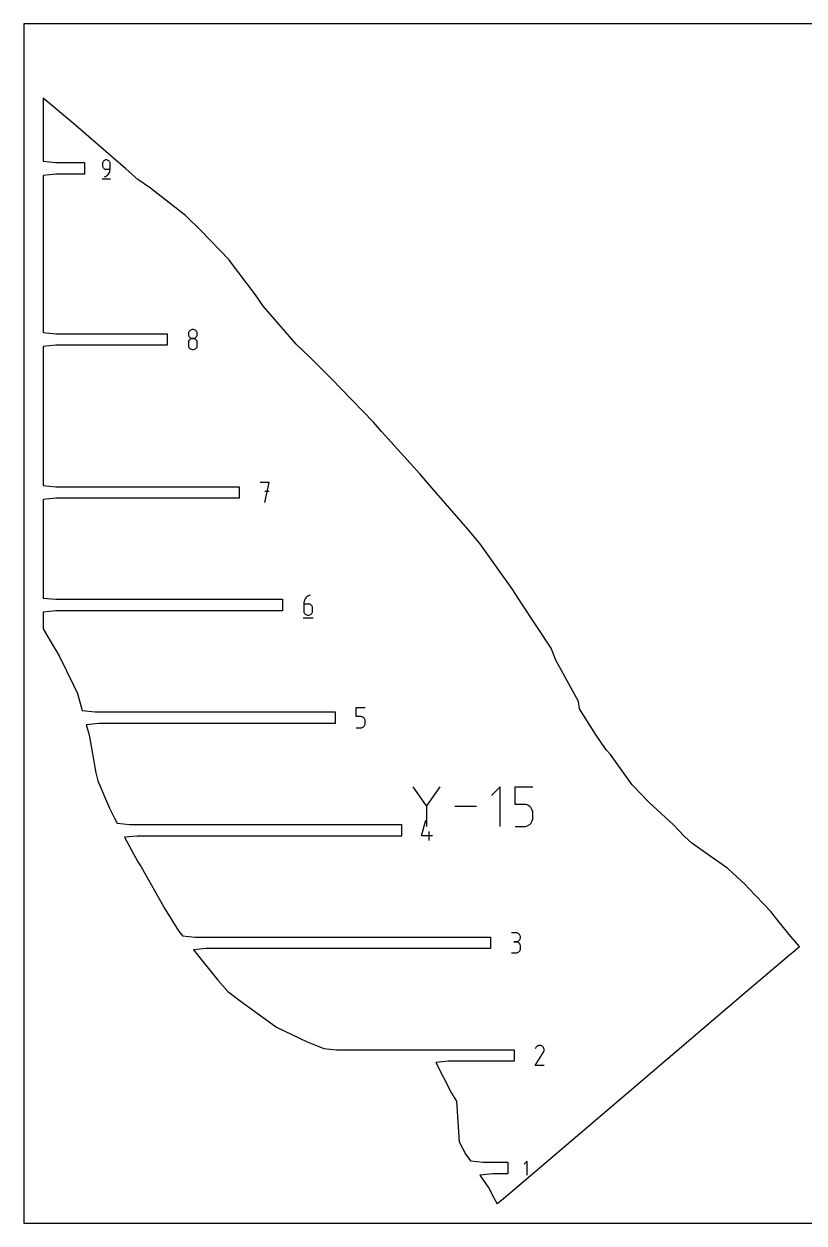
# Model space of a CAD drawing. Extents: x 0 to 480, y 0 to 420.
# Drawn here: x 0 to 273.4, y 0 to 420 of the extents above; entities that cross this region are included whole.
import ezdxf

# ---------------------------------------------------------------- set-up
doc = ezdxf.new("R2010")
doc.units = 0

msp = doc.modelspace()

# ---------------------------------------------------------------- linework, layer by layer
at = {"layer": 'annotation', "color": 1}
for p, q in [((27.55029, 371.328643), (27.528921, 371.090526)), ((27.528921, 371.090526), (27.528921, 370.427792)), ((27.528921, 370.427792), (27.528921, 370.427792)), ((27.528921, 370.427792), (27.55029, 370.189688)), ((27.611885, 371.552814), (27.55029, 371.328643)), ((27.55029, 370.189688), (27.611885, 369.965551)), ((27.709933, 371.759283), (27.611885, 371.552814)), ((27.611885, 369.965551), (27.709933, 369.759132)), ((27.840663, 371.944294), (27.709933, 371.759283)), ((27.709933, 369.759132), (27.840663, 369.57418)), ((28.000302, 372.104089), (27.840663, 371.944294)), ((28.185079, 372.234914), (28.000302, 372.104089)), ((28.391223, 372.33301), (28.185079, 372.234914)), ((28.614961, 372.394623), (28.391223, 372.33301)), ((28.852521, 372.415996), (28.614961, 372.394623)), ((29.090574, 372.394623), (28.852521, 372.415996)), ((28.852521, 372.415996), (28.852521, 372.415996)), ((29.314573, 372.33301), (29.090574, 372.394623)), ((29.520793, 372.234914), (29.314573, 372.33301)), ((29.705509, 372.104089), (29.520793, 372.234914)), ((29.864994, 371.944294), (29.705509, 372.104089)), ((29.995524, 371.759283), (29.864994, 371.944294)), ((30.093372, 371.552814), (29.995524, 371.759283)), ((30.154813, 371.328643), (30.093372, 371.552814)), ((30.176121, 371.090526), (30.154813, 371.328643)), ((30.176121, 369.102696), (30.176121, 371.090526)), ((30.176121, 371.090526), (30.176121, 371.090526)), ((27.363517, 365.710433), (30.343767, 365.710433)), ((27.840663, 369.57418), (28.000302, 369.414446)), ((28.000302, 369.414446), (28.185079, 369.283681)), ((28.185079, 369.283681), (28.391223, 369.185634)), ((28.19016, 366.455495), (28.568671, 366.596547)), ((28.19016, 366.455495), (28.19016, 366.455495)), ((28.391223, 369.185634), (28.614961, 369.124056)), ((28.568671, 366.596547), (28.916097, 366.787204)), ((28.614961, 369.124056), (28.852521, 369.102696)), ((28.852521, 369.102696), (30.176121, 369.102696)), ((28.916097, 366.787204), (29.228847, 367.022608)), ((29.228847, 367.022608), (29.503333, 367.297902)), ((29.503333, 367.297902), (29.735963, 367.608228)), ((29.735963, 367.608228), (29.923147, 367.948728)), ((29.923147, 367.948728), (30.061295, 368.314545)), ((30.061295, 368.314545), (30.146816, 368.70082)), ((30.146816, 368.70082), (30.176121, 369.102696)), ((57.635888, 311.6967), (57.610657, 311.416709)), ((57.610657, 311.416709), (57.610657, 311.416709)), ((57.610657, 311.416709), (57.635902, 311.135403)), ((57.708618, 311.960507), (57.635888, 311.6967)), ((57.635902, 311.135403), (57.708669, 310.870573)), ((57.824403, 312.203656), (57.708618, 311.960507)), ((57.708669, 310.870573), (57.824501, 310.626655)), ((57.978796, 312.421672), (57.824403, 312.203656)), ((58.167354, 312.610081), (57.978796, 312.421672)), ((58.385631, 312.76441), (58.167354, 312.610081)), ((58.629183, 312.880184), (58.385631, 312.76441)), ((58.893563, 312.95293), (58.629183, 312.880184)), ((59.174328, 312.978173), (58.893563, 312.95293)), ((59.455093, 312.95293), (59.174328, 312.978173)), ((59.174328, 312.978173), (59.174328, 312.978173)), ((59.719474, 312.880184), (59.455093, 312.95293)), ((59.963025, 312.76441), (59.719474, 312.880184)), ((60.181302, 312.610081), (59.963025, 312.76441)), ((60.36986, 312.421672), (60.181302, 312.610081)), ((60.524254, 312.203656), (60.36986, 312.421672)), ((60.524155, 310.626655), (60.639987, 310.870573)), ((60.640038, 311.960507), (60.524254, 312.203656)), ((60.639987, 310.870573), (60.712754, 311.135403)), ((60.712768, 311.6967), (60.640038, 311.960507)), ((60.712754, 311.135403), (60.738, 311.416709)), ((60.738, 311.416709), (60.712768, 311.6967)), ((60.738, 311.416709), (60.738, 311.416709)), ((57.635888, 308.566566), (57.610657, 308.285392)), ((57.610657, 308.285392), (57.610657, 307.506426)), ((57.610657, 307.506426), (57.610657, 307.506426)), ((57.610657, 307.506426), (57.635902, 307.225272)), ((57.708618, 308.831294), (57.635888, 308.566566)), ((57.635902, 307.225272), (57.708669, 306.960847)), ((57.824403, 309.075135), (57.708618, 308.831294)), ((57.708669, 306.960847), (57.824501, 306.717517)), ((57.978796, 309.293647), (57.824403, 309.075135)), ((57.824501, 310.626655), (57.978942, 310.408088)), ((57.824501, 306.717517), (57.978942, 306.499646)), ((58.167354, 309.482389), (57.978796, 309.293647)), ((57.978942, 310.408088), (58.167536, 310.219309)), ((58.385631, 309.63692), (58.167354, 309.482389)), ((58.167536, 310.219309), (58.385828, 310.064756)), ((58.629183, 309.752798), (58.385631, 309.63692)), ((58.385828, 310.064756), (58.629361, 309.948866)), ((58.893563, 309.825581), (58.629183, 309.752798)), ((58.629361, 309.948866), (58.89368, 309.876078)), ((59.174328, 309.85083), (58.893563, 309.825581)), ((58.89368, 309.876078), (59.174328, 309.85083)), ((59.174328, 309.85083), (59.454977, 309.876078)), ((59.455093, 309.825596), (59.174328, 309.85083)), ((59.174328, 309.85083), (59.174328, 309.85083)), ((59.174328, 309.85083), (59.174328, 309.85083)), ((59.454977, 309.876078), (59.719295, 309.948866)), ((59.719474, 309.752849), (59.455093, 309.825596)), ((59.719295, 309.948866), (59.962829, 310.064756)), ((59.963025, 309.637018), (59.719474, 309.752849)), ((59.962829, 310.064756), (60.18112, 310.219309)), ((60.181302, 309.482535), (59.963025, 309.637018)), ((60.18112, 310.219309), (60.369714, 310.408088)), ((60.36986, 309.293829), (60.181302, 309.482535)), ((60.369714, 310.408088), (60.524155, 310.626655)), ((60.369714, 306.499646), (60.524155, 306.717517)), ((60.524254, 309.075331), (60.36986, 309.293829)), ((60.524155, 306.717517), (60.639987, 306.960847)), ((60.640038, 308.831472), (60.524254, 309.075331)), ((60.639987, 306.960847), (60.712754, 307.225272)), ((60.712768, 308.566682), (60.640038, 308.831472)), ((60.712754, 307.225272), (60.738, 307.506426)), ((60.738, 308.285392), (60.712768, 308.566682)), ((60.738, 307.506426), (60.738, 308.285392)), ((60.738, 308.285392), (60.738, 308.285392)), ((57.978942, 306.499646), (58.167536, 306.3116)), ((58.167536, 306.3116), (58.385828, 306.157744)), ((58.385828, 306.157744), (58.629361, 306.042442)), ((58.629361, 306.042442), (58.89368, 305.97006)), ((58.89368, 305.97006), (59.174328, 305.944963)), ((59.174328, 305.944963), (59.454977, 305.97006)), ((59.174328, 305.944963), (59.174328, 305.944963)), ((59.454977, 305.97006), (59.719295, 306.042442)), ((59.719295, 306.042442), (59.962829, 306.157744)), ((59.962829, 306.157744), (60.18112, 306.3116)), ((60.18112, 306.3116), (60.369714, 306.499646)), ((85.946347, 259.398041), (82.81503, 259.398041)), ((84.38091, 252.356441), (85.946347, 259.398041)), ((85.946347, 256.262308), (84.38091, 256.262308)), ((98.545289, 218.595166), (98.32402, 218.192187)), ((98.820334, 218.962481), (98.545289, 218.595166)), ((99.144936, 219.28846), (98.820334, 218.962481)), ((99.514874, 219.567434), (99.144936, 219.28846)), ((99.925929, 219.793734), (99.514874, 219.567434)), ((100.373882, 219.961689), (99.925929, 219.793734)), ((100.373882, 219.961689), (100.373882, 219.961689)), ((98.059687, 217.301912), (98.025063, 216.825956)), ((98.025063, 216.825956), (98.025063, 214.485527)), ((99.588734, 216.825956), (98.025063, 216.825956)), ((98.025063, 214.485527), (98.025063, 214.485527)), ((98.025063, 214.485527), (98.050309, 214.204236)), ((98.050309, 214.204236), (98.123075, 213.939446)), ((98.160746, 217.759212), (98.059687, 217.301912)), ((98.32402, 218.192187), (98.160746, 217.759212)), ((99.869964, 216.800858), (99.588734, 216.825956)), ((100.134592, 216.728476), (99.869964, 216.800858)), ((100.378216, 216.613174), (100.134592, 216.728476)), ((100.596435, 216.459318), (100.378216, 216.613174)), ((100.784848, 216.271272), (100.596435, 216.459318)), ((100.939052, 216.053401), (100.784848, 216.271272)), ((101.054648, 215.810071), (100.939052, 216.053401)), ((101.127233, 215.545646), (101.054648, 215.810071)), ((101.054648, 213.939446), (101.127233, 214.204236)), ((101.152406, 215.264492), (101.127233, 215.545646)), ((101.127233, 214.204236), (101.152406, 214.485527)), ((101.152406, 214.485527), (101.152406, 215.264492)), ((101.152406, 215.264492), (101.152406, 215.264492)), ((97.829218, 212.039889), (101.350018, 212.039889)), ((98.123075, 213.939446), (98.238907, 213.695587)), ((98.238907, 213.695587), (98.393348, 213.477089)), ((98.393348, 213.477089), (98.581942, 213.288384)), ((98.581942, 213.288384), (98.800234, 213.1339)), ((98.800234, 213.1339), (99.043767, 213.01807)), ((99.043767, 213.01807), (99.308086, 212.945322)), ((99.308086, 212.945322), (99.588734, 212.920089)), ((99.588734, 212.920089), (99.869964, 212.945322)), ((99.588734, 212.920089), (99.588734, 212.920089)), ((99.869964, 212.945322), (100.134592, 213.01807)), ((100.134592, 213.01807), (100.378216, 213.1339)), ((100.378216, 213.1339), (100.596435, 213.288384)), ((100.596435, 213.288384), (100.784848, 213.477089)), ((100.784848, 213.477089), (100.939052, 213.695587)), ((100.939052, 213.695587), (101.054648, 213.939446)), ((116.432816, 177.389603), (116.432816, 180.525336)), ((116.432816, 180.525336), (119.560158, 180.525336)), ((117.996487, 177.389603), (116.432816, 177.389603)), ((118.277252, 177.364506), (117.996487, 177.389603)), ((118.541632, 177.292124), (118.277252, 177.364506)), ((118.785184, 177.176822), (118.541632, 177.292124)), ((119.003461, 177.022966), (118.785184, 177.176822)), ((119.192019, 176.83492), (119.003461, 177.022966)), ((119.346412, 176.617049), (119.192019, 176.83492)), ((119.462197, 176.373719), (119.346412, 176.617049)), ((116.432816, 173.483736), (117.996487, 173.483736)), ((117.996487, 173.483736), (118.277136, 173.50897)), ((117.996487, 173.483736), (117.996487, 173.483736)), ((118.277136, 173.50897), (118.541454, 173.581717)), ((118.541454, 173.581717), (118.784987, 173.697548)), ((118.784987, 173.697548), (119.003279, 173.852031)), ((119.003279, 173.852031), (119.191873, 174.040737)), ((119.191873, 174.040737), (119.346314, 174.259234)), ((119.346314, 174.259234), (119.462146, 174.503093)), ((119.462146, 174.503093), (119.534913, 174.767883)), ((119.534927, 176.109294), (119.462197, 176.373719)), ((119.534913, 174.767883), (119.560158, 175.049174)), ((119.560158, 175.82814), (119.534927, 176.109294)), ((119.560158, 175.049174), (119.560158, 175.82814)), ((119.560158, 175.82814), (119.560158, 175.82814)), ((141.084409, 146.107255), (136.433368, 152.833295)), ((145.734576, 152.833295), (141.084409, 146.107255)), ((166.916968, 152.832858), (163.817148, 149.732164)), ((166.916968, 138.889354), (166.916968, 152.832858)), ((172.145345, 146.6236), (172.145345, 152.832858)), ((172.145345, 152.832858), (178.337989, 152.832858)), ((141.084409, 146.648521), (141.084409, 138.888916)), ((158.589209, 145.861106), (150.965139, 145.861106)), ((175.241667, 146.6236), (172.145345, 146.6236)), ((175.797626, 146.573903), (175.241667, 146.6236)), ((176.321143, 146.430575), (175.797626, 146.573903)), ((176.803414, 146.202259), (176.321143, 146.430575)), ((177.235637, 145.897599), (176.803414, 146.202259)), ((177.609012, 145.525237), (177.235637, 145.897599)), ((177.914737, 145.093818), (177.609012, 145.525237)), ((178.144009, 144.611985), (177.914737, 145.093818)), ((178.288027, 144.088381), (178.144009, 144.611985)), ((178.337989, 143.53165), (178.288027, 144.088381)), ((178.337989, 141.989173), (178.337989, 143.53165)), ((178.337989, 143.53165), (178.337989, 143.53165)), ((139.31017, 135.612822), (140.871633, 141.088984)), ((172.145345, 138.889354), (175.241667, 138.889354)), ((175.241667, 138.889354), (175.797396, 138.93932)), ((175.241667, 138.889354), (175.241667, 138.889354)), ((175.797396, 138.93932), (176.32079, 139.083372)), ((176.32079, 139.083372), (176.803025, 139.312735)), ((176.803025, 139.312735), (177.235278, 139.618637)), ((177.235278, 139.618637), (177.608725, 139.992304)), ((177.608725, 139.992304), (177.914543, 140.424965)), ((177.914543, 140.424965), (178.143908, 140.907845)), ((178.143908, 140.907845), (178.287998, 141.432172)), ((178.287998, 141.432172), (178.337989, 141.989173)), ((143.220011, 135.612822), (139.31017, 135.612822)), ((142.04803, 134.047384), (142.04803, 137.174727)), ((172.432677, 101.644462), (170.869005, 101.644462)), ((172.713907, 101.619219), (172.432677, 101.644462)), ((172.978534, 101.546474), (172.713907, 101.619219)), ((173.222158, 101.430699), (172.978534, 101.546474)), ((173.440377, 101.27637), (173.222158, 101.430699)), ((173.62879, 101.087961), (173.440377, 101.27637)), ((173.782994, 100.869945), (173.62879, 101.087961)), ((173.89859, 100.626796), (173.782994, 100.869945)), ((172.432677, 98.517119), (171.649737, 98.517119)), ((171.649737, 98.517119), (172.432677, 98.517119)), ((172.432677, 98.517119), (172.713907, 98.542368)), ((172.713907, 98.491876), (172.432677, 98.517119)), ((172.432677, 98.517119), (172.432677, 98.517119)), ((172.713907, 98.542368), (172.978534, 98.615155)), ((172.978534, 98.419131), (172.713907, 98.491876)), ((172.978534, 98.615155), (173.222158, 98.731045)), ((173.222158, 98.303356), (172.978534, 98.419131)), ((173.222158, 98.731045), (173.440377, 98.885598)), ((173.440377, 98.149027), (173.222158, 98.303356)), ((173.440377, 98.885598), (173.62879, 99.074377)), ((173.62879, 97.960618), (173.440377, 98.149027)), ((173.62879, 99.074377), (173.782994, 99.292944)), ((173.782994, 97.742602), (173.62879, 97.960618)), ((173.782994, 99.292944), (173.89859, 99.536862)), ((173.89859, 97.499453), (173.782994, 97.742602)), ((173.971175, 100.36299), (173.89859, 100.626796)), ((173.89859, 99.536862), (173.971175, 99.801692)), ((173.971175, 97.235647), (173.89859, 97.499453)), ((173.996348, 100.082998), (173.971175, 100.36299)), ((173.971175, 99.801692), (173.996348, 100.082998)), ((173.996348, 96.955655), (173.971175, 97.235647)), ((173.996348, 100.082998), (173.996348, 100.082998)), ((173.996348, 96.172715), (173.996348, 96.955655)), ((173.996348, 96.955655), (173.996348, 96.955655)), ((170.869005, 94.611252), (172.432677, 94.611252)), ((172.432677, 94.611252), (172.713907, 94.63648)), ((172.432677, 94.611252), (172.432677, 94.611252)), ((172.713907, 94.63648), (172.978534, 94.709189)), ((172.978534, 94.709189), (173.222158, 94.824916)), ((173.222158, 94.824916), (173.440377, 94.979198)), ((173.440377, 94.979198), (173.62879, 95.167571)), ((173.62879, 95.167571), (173.782994, 95.385572)), ((173.782994, 95.385572), (173.89859, 95.628739)), ((173.89859, 95.628739), (173.971175, 95.892608)), ((173.971175, 95.892608), (173.996348, 96.172715)), ((179.188034, 55.174621), (182.077801, 59.826776)), ((179.397789, 61.433282), (179.19245, 61.039383)), ((179.560743, 61.664352), (179.397789, 61.433282)), ((179.75625, 61.857242), (179.560743, 61.664352)), ((179.978366, 62.010408), (179.75625, 61.857242)), ((180.221144, 62.122303), (179.978366, 62.010408)), ((180.478638, 62.191384), (180.221144, 62.122303)), ((180.744901, 62.216107), (180.478638, 62.191384)), ((181.013989, 62.194926), (180.744901, 62.216107)), ((181.279955, 62.126296), (181.013989, 62.194926)), ((181.536853, 62.008674), (181.279955, 62.126296)), ((181.76662, 61.845517), (181.536853, 62.008674)), ((181.536853, 62.008674), (181.536853, 62.008674)), ((181.958731, 61.649729), (181.76662, 61.845517)), ((182.111476, 61.427312), (181.958731, 61.649729)), ((182.077801, 59.826776), (182.081256, 59.831051)), ((182.077801, 59.826776), (182.077801, 59.826776)), ((182.081256, 59.831051), (182.084569, 59.835362)), ((182.084569, 59.835362), (182.087761, 59.839746)), ((182.087761, 59.839746), (182.090856, 59.844238)), ((182.090856, 59.844238), (182.093875, 59.848877)), ((182.093875, 59.848877), (182.096839, 59.853697)), ((182.096839, 59.853697), (182.09977, 59.858735)), ((182.09977, 59.858735), (182.10269, 59.864027)), ((182.10269, 59.864027), (182.105621, 59.86961)), ((182.105621, 59.86961), (182.224939, 60.125796)), ((182.105621, 59.86961), (182.105621, 59.86961)), ((182.223149, 61.184265), (182.111476, 61.427312)), ((182.292039, 60.92659), (182.223149, 61.184265)), ((182.224939, 60.125796), (182.294643, 60.391354)), ((182.31644, 60.660286), (182.292039, 60.92659)), ((182.294643, 60.391354), (182.31644, 60.660286)), ((182.315377, 55.174621), (179.188034, 55.174621)), ((176.357664, 21.698407), (175.273097, 20.613534)), ((176.357664, 16.819845), (176.357664, 21.698407))]:
    msp.add_line(p, q, dxfattribs=at)
at = {"layer": 'boundary', "color": 5}
for p, q in [((17.347911, 385.084148), (6.6875, 393.96834)), ((6.6875, 393.96834), (6.6875, 371.901345)), ((21.792493, 381.309717), (17.347911, 385.084148)), ((29.593906, 374.528231), (21.792493, 381.309717)), ((35.715948, 369.249228), (29.593906, 374.528231)), ((6.6875, 371.901345), (11.142814, 371.461246)), ((11.142814, 371.461246), (21.228017, 371.461245)), ((21.228017, 371.461245), (21.228017, 367.410245)), ((11.142814, 367.410245), (6.6875, 366.970146)), ((6.6875, 366.970146), (6.6875, 311.931584)), ((21.228017, 367.410245), (11.142814, 367.410245)), ((39.920036, 365.582318), (35.715948, 369.249228)), ((44.315901, 362.472405), (39.920036, 365.582318)), ((50.803028, 357.409819), (44.315901, 362.472405)), ((56.555858, 352.936156), (50.803028, 357.409819)), ((61.997309, 347.678407), (56.555858, 352.936156)), ((71.860446, 337.372665), (61.997309, 347.678407)), ((72.425142, 336.71972), (71.860446, 337.372665)), ((81.188072, 325.169925), (72.425142, 336.71972)), ((83.945658, 321.00453), (81.188072, 325.169925)), ((90.119509, 313.91033), (83.945658, 321.00453)), ((6.6875, 311.931584), (11.142815, 311.491483)), ((11.142815, 311.491483), (50.198212, 311.491483)), ((50.198212, 311.491483), (50.198211, 307.440483)), ((95.383502, 307.901435), (90.119509, 313.91033)), ((11.142814, 307.440483), (6.6875, 307.000384)), ((6.6875, 307.000384), (6.6875, 258.342841)), ((50.198211, 307.440483), (11.142814, 307.440483)), ((100.046913, 303.356645), (95.383502, 307.901435)), ((107.956212, 295.478635), (100.046913, 303.356645)), ((111.180923, 292.186376), (107.956212, 295.478635)), ((122.471284, 280.522564), (111.180923, 292.186376)), ((125.275225, 277.196336), (122.471284, 280.522564)), ((138.745854, 262.411527), (125.275225, 277.196336)), ((142.245335, 258.305831), (138.745854, 262.411527)), ((6.6875, 258.342841), (11.142814, 257.902741)), ((11.142814, 257.902741), (75.404792, 257.902742)), ((75.404792, 257.902742), (75.404792, 253.851741)), ((155.571163, 243.083564), (142.245335, 258.305831)), ((11.142814, 253.851741), (6.6875, 253.411641)), ((6.6875, 253.411641), (6.6875, 218.906489)), ((75.404792, 253.851741), (11.142814, 253.851741)), ((159.720263, 238.012834), (155.571163, 243.083564)), ((171.134682, 222.123712), (159.720263, 238.012834)), ((6.6875, 218.906489), (11.142814, 218.466388)), ((11.142814, 218.466388), (90.612618, 218.466389)), ((90.612618, 218.466389), (90.612618, 214.415388)), ((174.418054, 216.931272), (171.134682, 222.123712)), ((11.142815, 214.415388), (6.6875, 213.975289)), ((90.612618, 214.415388), (11.142815, 214.415388)), ((184.723423, 201.333073), (174.418054, 216.931272)), ((6.6875, 213.975289), (6.6875, 208.097324)), ((6.6875, 208.097324), (9.227579, 203.928156)), ((9.227579, 203.928156), (12.345837, 198.68748)), ((12.345837, 198.68748), (17.309883, 188.395444)), ((186.421122, 197.098796), (184.723423, 201.333073)), ((194.333704, 182.641505), (186.421122, 197.098796)), ((17.309883, 188.395444), (18.76339, 185.527704)), ((18.76339, 185.527704), (20.443501, 179.470136)), ((194.653134, 180.09747), (194.333704, 182.641505)), ((20.443501, 179.470136), (24.898815, 179.030036)), ((24.898815, 179.030036), (109.02037, 179.030036)), ((109.02037, 179.030036), (109.02037, 174.979036)), ((200.228775, 171.286972), (194.653134, 180.09747)), ((26.26652, 174.979037), (21.811205, 174.538936)), ((21.811205, 174.538936), (22.572977, 171.792403)), ((109.02037, 174.979036), (26.26652, 174.979037)), ((22.572977, 171.792403), (22.942142, 170.306663)), ((22.942142, 170.306663), (25.147241, 157.665169)), ((204.015305, 165.780157), (200.228775, 171.286972)), ((205.596223, 164.099514), (204.015305, 165.780157)), ((213.088308, 153.497114), (205.596223, 164.099514)), ((25.147241, 157.665169), (25.838371, 154.861878)), ((25.838371, 154.861878), (30.02799, 145.306929)), ((219.115192, 147.344876), (213.088308, 153.497114)), ((227.586368, 139.475942), (219.115192, 147.344876)), ((30.02799, 145.306929), (31.826326, 141.520334)), ((31.826326, 141.520334), (32.624009, 140.033784)), ((32.624009, 140.033784), (37.079323, 139.593684)), ((37.079323, 139.593684), (132.288974, 139.593684)), ((132.288974, 139.593684), (132.288973, 135.542683)), ((231.380454, 135.516702), (227.586368, 139.475942)), ((39.725407, 135.542684), (35.270093, 135.102584)), ((35.270093, 135.102584), (39.866335, 126.5371)), ((132.288973, 135.542683), (39.725407, 135.542684)), ((234.048565, 133.077466), (231.380454, 135.516702)), ((242.855596, 126.870675), (234.048565, 133.077466)), ((39.866335, 126.5371), (40.33733, 125.860043)), ((243.561885, 126.398292), (242.855596, 126.870675)), ((246.664502, 124.15871), (243.561885, 126.398292)), ((40.33733, 125.860043), (41.01391, 124.750563)), ((41.01391, 124.750563), (49.318757, 110.023267)), ((252.815864, 118.451906), (246.664502, 124.15871)), ((253.87805, 117.336128), (252.815864, 118.451906)), ((261.680998, 109.135272), (253.87805, 117.336128)), ((49.318757, 110.023267), (54.183514, 102.350222)), ((264.65156, 105.404694), (261.680998, 109.135272)), ((268.704617, 100.396797), (264.65156, 105.404694)), ((54.183514, 102.350222), (55.542104, 100.597431)), ((55.542104, 100.597431), (59.997418, 100.157331)), ((59.997418, 100.157331), (163.45656, 100.157331)), ((163.45656, 100.157331), (163.456559, 96.106331)), ((271.776582, 96.89703), (268.704617, 100.396797)), ((269.427076, 94.896561), (271.776582, 96.89703)), ((63.823738, 96.106331), (59.368424, 95.666231)), ((59.368424, 95.666231), (67.899942, 85.101929)), ((163.456559, 96.106331), (63.823738, 96.106331)), ((251.241401, 79.412498), (268.322181, 93.955805)), ((268.322181, 93.955805), (269.427076, 94.896561)), ((67.899942, 85.101929), (71.475492, 81.098728)), ((71.475492, 81.098728), (75.762572, 77.822499)), ((75.762572, 77.822499), (88.489874, 68.585285)), ((211.329904, 45.43014), (251.241401, 79.412498)), ((88.489874, 68.585285), (99.271024, 63.498957)), ((99.271024, 63.498957), (105.035695, 61.161079)), ((105.035695, 61.161079), (109.491009, 60.720978)), ((109.491009, 60.720978), (171.775588, 60.720979)), ((171.775588, 60.720979), (171.775588, 56.669978)), ((148.771176, 56.669979), (144.315862, 56.229879)), ((144.315862, 56.229879), (149.813652, 45.487432)), ((171.775588, 56.669978), (148.771176, 56.669979)), ((149.813652, 45.487432), (151.551142, 42.625151)), ((151.551142, 42.625151), (152.474103, 28.447131)), ((171.874023, 11.835713), (211.329904, 45.43014)), ((152.474103, 28.447131), (154.889177, 24.037662)), ((154.889177, 24.037662), (156.457665, 21.724726)), ((156.457665, 21.724726), (160.912979, 21.284626)), ((160.912979, 21.284626), (169.542637, 21.284626)), ((169.542637, 21.284626), (169.542636, 17.233626)), ((164.257009, 17.233626), (159.801695, 16.793526)), ((169.542636, 17.233626), (164.257009, 17.233626)), ((159.801695, 16.793526), (162.917756, 12.198496)), ((162.917756, 12.198496), (164.630787, 8.844545)), ((164.630787, 8.844545), (165.827613, 6.6875)), ((166.22174, 7.023065), (168.00353, 8.54021)), ((168.00353, 8.54021), (171.874023, 11.835713)), ((165.827613, 6.6875), (166.22174, 7.023065))]:
    msp.add_line(p, q, dxfattribs=at)
at = {"layer": 'frame', "color": 5}
for p, q in [((480, 420), (0, 420)), ((0, 420), (0, 0)), ((0, 0), (480, 0))]:
    msp.add_line(p, q, dxfattribs=at)

doc.saveas('drawing.dxf')
